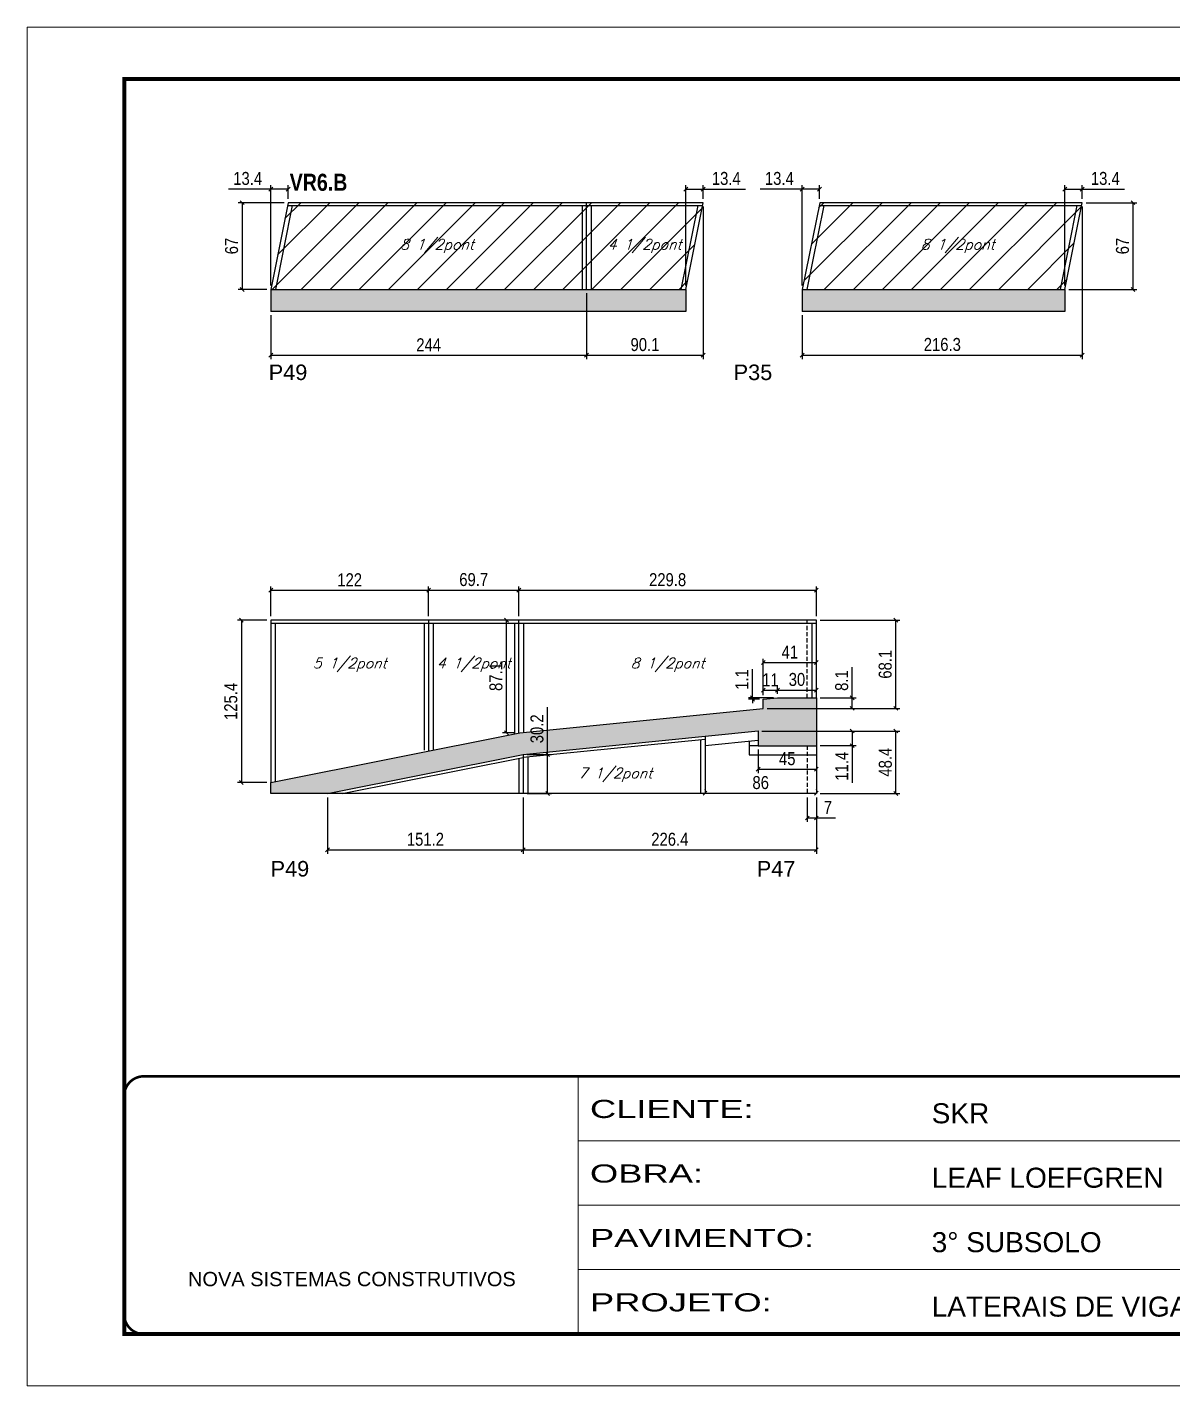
# Model space of a CAD drawing. Extents: x 3309 to 9590, y -2522 to 15424.
# Drawn here: x 3309 to 4194, y 4369 to 5419 of the extents above; entities that cross this region are included whole.
import ezdxf

# ---------------------------------------------------------------- set-up
doc = ezdxf.new("R2010")
doc.units = 0
for name, pattern in [('CONTINUO', [0]), ('DASHED', [0.75, 0.5, -0.25]), ('HIDDEN2', [4.7625, 3.175, -1.5875])]:
    doc.linetypes.add(name, pattern=pattern)
for name, color, linetype in [('5', 5, 'Continuous'), ('COTA', 241, 'Continuous'), ('NOMENCLATURA', 7, 'Continuous'), ('Painéis', 200, 'Continuous'), ('SARR_2.2x7', 40, 'Continuous'), ('SARR_3.5x7', 81, 'Continuous'), ('texto', 7, 'Continuous')]:
    doc.layers.add(name, color=color, linetype=linetype)
for name, color, linetype, lineweight in [('Folhas', 255, 'Continuous', 9), ('Hachura', 251, 'Continuous', 9), ('SARRAFO DE PRESSAO', 251, 'DASHED', 9)]:
    doc.layers.add(name, color=color, linetype=linetype, lineweight=lineweight)
doc.styles.add('ARIAL', font='arial.ttf')
doc.styles.add('COTA TECNICA', font='techl___.ttf', dxfattribs={"height": 10})
doc.styles.add('Romans', font='romans.shx')
doc.styles.get("Standard").update_dxf_attribs({"font": 'arial.ttf'})
doc.styles.add('TECNICA', font='techb___.ttf', dxfattribs={"height": 10})
doc.styles.add('Tecnologia', font='')
doc.styles.get('Tecnologia').set_extended_font_data('Forgotten Futurist')
doc.dimstyles.new('PAINEL', dxfattribs={"dimtxt": 10, "dimasz": 3, "dimexe": 3, "dimexo": 3, "dimgap": 3, "dimtad": 1, "dimdec": 1, "dimzin": 12, "dimdsep": 46, "dimtxsty": 'COTA TECNICA', "dimblk1": 'OBLIQUE', "dimblk2": 'OBLIQUE', "dimsah": 1, "dimcen": 0.9, "dimclrd": 4, "dimclre": 4, "dimclrt": 240, "dimadec": 1, "dimazin": 3, "dimtfac": 1, "dimtdec": 1, "dimtmove": 0, "dimatfit": 3, "dimfxl": 1, "dimtolj": 1, "dimtzin": 12, "dimarcsym": 0})

# ---------------------------------------------------------------- blocks, each defined once
blk = doc.blocks.new('9999999999')
at = {"color": 30, "linetype": 'CONTINUO'}
for p, q in [((98564.6, 34230.2), (98564.6, 34429.4)), ((98564.6, 34379.6), (99584, 34379.6)), ((98564.6, 34329.8), (99488, 34329.8)), ((98564.6, 34280), (99488, 34280))]:
    blk.add_line(p, q, dxfattribs=at)
at = {"color": 30, "linetype": 'CONTINUO', "const_width": 2}
blk.add_lwpolyline([(99584, 34230.2), (99584, 34414.4, 0.414214), (99569, 34429.4), (98229, 34429.4, 0.414214), (98214, 34414.4), (98214, 34245.2, 0.414214), (98229, 34230.2), (99584, 34230.2)], format="xyb", dxfattribs=at)
at = {"layer": 'Folhas'}
blk.add_lwpolyline([(98139, 34190.2), (99624, 34190.2), (99624, 35240.2), (98139, 35240.2)], close=True, dxfattribs=at)
at = {"layer": 'Folhas', "color": 30, "const_width": 3}
blk.add_lwpolyline([(98214, 34230.2), (99584, 34230.2), (99584, 35200.2), (98214, 35200.2)], close=True, dxfattribs=at)
at = {"color": 7, "linetype": 'Continuous', "ltscale": 5, "style": 'ARIAL'}
for s, height, p in [('SKR', 15.48, (98837.7, 34393.1)), ('LEAF LOEFGREN', 15.483, (98837.7, 34343.3)), ('3° SUBSOLO', 15.48, (98837.7, 34293.5)), ('NOVA SISTEMAS CONSTRUTIVOS', 11.059, (98263.2, 34267.2)), ('LATERAIS DE VIGAS', 15.483, (98837.7, 34243.7))]:
    blk.add_text(s, height=height, dxfattribs=at).set_placement(p)
at = {"layer": 'Folhas', "color": 7, "style": 'Tecnologia', "width": 1.5}
for s, p in [('CLIENTE:', (98573.7, 34397.2)), ('OBRA:', (98573.7, 34347.3)), ('PAVIMENTO:', (98573.7, 34297.5)), ('PROJETO:', (98573.7, 34247.7))]:
    blk.add_text(s, height=14, dxfattribs=at).set_placement(p)
blk = doc.blocks.new('_Oblique')
at = {"color": 0, "linetype": 'ByBlock', "lineweight": -2}
blk.add_line((-0.5, -0.5), (0.5, 0.5), dxfattribs=at)
blk = doc.blocks.new('*D1037')
at = {"layer": 'COTA', "color": 4, "lineweight": -2, "transparency": 16777216}
for p, q in [((3741.5, 5213.6), (3741.5, 5162.7)), ((3497.5, 5196.6), (3497.5, 5162.7)), ((3497.5, 5165.7), (3741.5, 5165.7))]:
    blk.add_line(p, q, dxfattribs=at)
at = {"layer": 'Defpoints', "color": 0, "transparency": 16777216}
for p in [(3741.5, 5216.6), (3497.5, 5199.6), (3741.5, 5165.7)]:
    blk.add_point(p, dxfattribs=at)
at = {"layer": 'COTA', "color": 4, "lineweight": -2, "transparency": 16777216, "xscale": 3, "yscale": 3, "zscale": 3, "rotation": 180}
blk.add_blockref('_Oblique', (3497.5, 5165.7), dxfattribs=at)
at = {"layer": 'COTA', "color": 4, "lineweight": -2, "transparency": 16777216, "xscale": 3, "yscale": 3, "zscale": 3}
blk.add_blockref('_Oblique', (3741.5, 5165.7), dxfattribs=at)
at = {"layer": 'COTA', "color": 240, "transparency": 16777216, "insert": (3619.5, 5173.8), "char_height": 10, "attachment_point": 5, "style": 'COTA TECNICA'}
blk.add_mtext('\\A1;244', dxfattribs=at)
blk = doc.blocks.new('*D1038')
at = {"layer": 'COTA', "color": 4, "lineweight": -2, "transparency": 16777216}
for p, q in [((3831.6, 5280.6), (3831.6, 5162.7)), ((3741.5, 5213.6), (3741.5, 5162.7)), ((3741.5, 5165.7), (3831.6, 5165.7))]:
    blk.add_line(p, q, dxfattribs=at)
at = {"layer": 'Defpoints', "color": 0, "transparency": 16777216}
for p in [(3831.6, 5283.6), (3741.5, 5216.6), (3831.6, 5165.7)]:
    blk.add_point(p, dxfattribs=at)
at = {"layer": 'COTA', "color": 4, "lineweight": -2, "transparency": 16777216, "xscale": 3, "yscale": 3, "zscale": 3, "rotation": 180}
blk.add_blockref('_Oblique', (3741.5, 5165.7), dxfattribs=at)
at = {"layer": 'COTA', "color": 4, "lineweight": -2, "transparency": 16777216, "xscale": 3, "yscale": 3, "zscale": 3}
blk.add_blockref('_Oblique', (3831.6, 5165.7), dxfattribs=at)
at = {"layer": 'COTA', "color": 240, "transparency": 16777216, "insert": (3786.6, 5173.9), "char_height": 10, "attachment_point": 5, "style": 'COTA TECNICA'}
blk.add_mtext('\\A1;90.1', dxfattribs=at)
blk = doc.blocks.new('*D1039')
at = {"layer": 'COTA', "color": 4, "lineweight": -2, "transparency": 16777216}
for p, q in [((3497.5, 5294.1), (3464.9, 5294.1)), ((3497.5, 5219.6), (3497.5, 5297.1)), ((3510.9, 5294.1), (3497.5, 5294.1)), ((3510.9, 5286.6), (3510.9, 5297.1))]:
    blk.add_line(p, q, dxfattribs=at)
at = {"layer": 'Defpoints', "color": 0, "transparency": 16777216}
for p in [(3497.5, 5294.1), (3510.9, 5283.6), (3497.5, 5216.6)]:
    blk.add_point(p, dxfattribs=at)
at = {"layer": 'COTA', "color": 4, "lineweight": -2, "transparency": 16777216, "xscale": 3, "yscale": 3, "zscale": 3, "rotation": 180}
blk.add_blockref('_Oblique', (3497.5, 5294.1), dxfattribs=at)
at = {"layer": 'COTA', "color": 4, "lineweight": -2, "transparency": 16777216, "xscale": 3, "yscale": 3, "zscale": 3}
blk.add_blockref('_Oblique', (3510.9, 5294.1), dxfattribs=at)
at = {"layer": 'COTA', "color": 240, "transparency": 16777216, "insert": (3479.7, 5302.3), "char_height": 10, "attachment_point": 5, "style": 'COTA TECNICA'}
blk.add_mtext('\\A1;13.4', dxfattribs=at)
blk = doc.blocks.new('*D1040')
at = {"layer": 'COTA', "color": 4, "lineweight": -2, "transparency": 16777216}
for p, q in [((3818.2, 5219.6), (3818.2, 5297.1)), ((3818.2, 5294.1), (3831.6, 5294.1)), ((3831.6, 5286.6), (3831.6, 5297.1)), ((3831.6, 5294.1), (3864.2, 5294.1))]:
    blk.add_line(p, q, dxfattribs=at)
at = {"layer": 'Defpoints', "color": 0, "transparency": 16777216}
for p in [(3831.6, 5294.1), (3831.6, 5283.6), (3818.2, 5216.6)]:
    blk.add_point(p, dxfattribs=at)
at = {"layer": 'COTA', "color": 4, "lineweight": -2, "transparency": 16777216, "xscale": 3, "yscale": 3, "zscale": 3, "rotation": 180}
blk.add_blockref('_Oblique', (3818.2, 5294.1), dxfattribs=at)
at = {"layer": 'COTA', "color": 4, "lineweight": -2, "transparency": 16777216, "xscale": 3, "yscale": 3, "zscale": 3}
blk.add_blockref('_Oblique', (3831.6, 5294.1), dxfattribs=at)
at = {"layer": 'COTA', "color": 240, "transparency": 16777216, "insert": (3849.4, 5302.3), "char_height": 10, "attachment_point": 5, "style": 'COTA TECNICA'}
blk.add_mtext('\\A1;13.4', dxfattribs=at)
blk = doc.blocks.new('*D1041')
at = {"layer": 'COTA', "color": 4, "lineweight": -2, "transparency": 16777216}
for p, q in [((4124.4, 5280.6), (4124.4, 5162.7)), ((3908.1, 5196.6), (3908.1, 5162.7)), ((3908.1, 5165.7), (4124.4, 5165.7))]:
    blk.add_line(p, q, dxfattribs=at)
at = {"layer": 'Defpoints', "color": 0, "transparency": 16777216}
for p in [(4124.4, 5283.6), (3908.1, 5199.6), (4124.4, 5165.7)]:
    blk.add_point(p, dxfattribs=at)
at = {"layer": 'COTA', "color": 4, "lineweight": -2, "transparency": 16777216, "xscale": 3, "yscale": 3, "zscale": 3, "rotation": 180}
blk.add_blockref('_Oblique', (3908.1, 5165.7), dxfattribs=at)
at = {"layer": 'COTA', "color": 4, "lineweight": -2, "transparency": 16777216, "xscale": 3, "yscale": 3, "zscale": 3}
blk.add_blockref('_Oblique', (4124.4, 5165.7), dxfattribs=at)
at = {"layer": 'COTA', "color": 240, "transparency": 16777216, "insert": (4016.3, 5174), "char_height": 10, "attachment_point": 5, "style": 'COTA TECNICA'}
blk.add_mtext('\\A1;216.3', dxfattribs=at)
blk = doc.blocks.new('*D1042')
at = {"layer": 'COTA', "color": 4, "lineweight": -2, "transparency": 16777216}
for p, q in [((3908.1, 5294.1), (3875.6, 5294.1)), ((3908.1, 5219.6), (3908.1, 5297.1)), ((3921.5, 5294.1), (3908.1, 5294.1)), ((3921.5, 5286.6), (3921.5, 5297.1))]:
    blk.add_line(p, q, dxfattribs=at)
at = {"layer": 'Defpoints', "color": 0, "transparency": 16777216}
for p in [(3908.1, 5294.1), (3921.5, 5283.6), (3908.1, 5216.6)]:
    blk.add_point(p, dxfattribs=at)
at = {"layer": 'COTA', "color": 4, "lineweight": -2, "transparency": 16777216, "xscale": 3, "yscale": 3, "zscale": 3, "rotation": 180}
blk.add_blockref('_Oblique', (3908.1, 5294.1), dxfattribs=at)
at = {"layer": 'COTA', "color": 4, "lineweight": -2, "transparency": 16777216, "xscale": 3, "yscale": 3, "zscale": 3}
blk.add_blockref('_Oblique', (3921.5, 5294.1), dxfattribs=at)
at = {"layer": 'COTA', "color": 240, "transparency": 16777216, "insert": (3890.4, 5302.3), "char_height": 10, "attachment_point": 5, "style": 'COTA TECNICA'}
blk.add_mtext('\\A1;13.4', dxfattribs=at)
blk = doc.blocks.new('*D1043')
at = {"layer": 'COTA', "color": 4, "lineweight": -2, "transparency": 16777216}
for p, q in [((4111, 5219.6), (4111, 5297.1)), ((4111, 5294.1), (4124.4, 5294.1)), ((4124.4, 5286.6), (4124.4, 5297.1)), ((4124.4, 5294.1), (4157, 5294.1))]:
    blk.add_line(p, q, dxfattribs=at)
at = {"layer": 'Defpoints', "color": 0, "transparency": 16777216}
for p in [(4124.4, 5294.1), (4124.4, 5283.6), (4111, 5216.6)]:
    blk.add_point(p, dxfattribs=at)
at = {"layer": 'COTA', "color": 4, "lineweight": -2, "transparency": 16777216, "xscale": 3, "yscale": 3, "zscale": 3, "rotation": 180}
blk.add_blockref('_Oblique', (4111, 5294.1), dxfattribs=at)
at = {"layer": 'COTA', "color": 4, "lineweight": -2, "transparency": 16777216, "xscale": 3, "yscale": 3, "zscale": 3}
blk.add_blockref('_Oblique', (4124.4, 5294.1), dxfattribs=at)
at = {"layer": 'COTA', "color": 240, "transparency": 16777216, "insert": (4142.2, 5302.3), "char_height": 10, "attachment_point": 5, "style": 'COTA TECNICA'}
blk.add_mtext('\\A1;13.4', dxfattribs=at)
blk = doc.blocks.new('*D1051')
at = {"layer": 'COTA', "color": 4, "lineweight": -2, "transparency": 16777216}
for p, q in [((4127.4, 5283.6), (4166.6, 5283.6)), ((4163.6, 5216.6), (4163.6, 5283.6)), ((4114, 5216.6), (4166.6, 5216.6))]:
    blk.add_line(p, q, dxfattribs=at)
at = {"layer": 'Defpoints', "color": 0, "transparency": 16777216}
for p in [(4124.4, 5283.6), (4163.6, 5283.6), (4111, 5216.6)]:
    blk.add_point(p, dxfattribs=at)
at = {"layer": 'COTA', "color": 4, "lineweight": -2, "transparency": 16777216, "xscale": 3, "yscale": 3, "zscale": 3}
for p, rotation in [((4163.6, 5283.6), 90), ((4163.6, 5216.6), 270)]:
    blk.add_blockref('_Oblique', p, dxfattribs=dict(at, rotation=rotation))
at = {"layer": 'COTA', "color": 240, "transparency": 16777216, "insert": (4155.5, 5250.1), "char_height": 10, "attachment_point": 5, "rotation": 90, "style": 'COTA TECNICA'}
blk.add_mtext('\\A1;67', dxfattribs=at)
blk = doc.blocks.new('*D1052')
at = {"layer": 'COTA', "color": 4, "lineweight": -2, "transparency": 16777216}
for p, q in [((3507.9, 5283.6), (3472.4, 5283.6)), ((3475.4, 5283.6), (3475.4, 5216.6)), ((3494.5, 5216.6), (3472.4, 5216.6))]:
    blk.add_line(p, q, dxfattribs=at)
at = {"layer": 'Defpoints', "color": 0, "transparency": 16777216}
for p in [(3510.9, 5283.6), (3475.4, 5216.6), (3497.5, 5216.6)]:
    blk.add_point(p, dxfattribs=at)
at = {"layer": 'COTA', "color": 4, "lineweight": -2, "transparency": 16777216, "xscale": 3, "yscale": 3, "zscale": 3}
for p, rotation in [((3475.4, 5283.6), 90), ((3475.4, 5216.6), 270)]:
    blk.add_blockref('_Oblique', p, dxfattribs=dict(at, rotation=rotation))
at = {"layer": 'COTA', "color": 240, "transparency": 16777216, "insert": (3467.3, 5250.1), "char_height": 10, "attachment_point": 5, "rotation": 90, "style": 'COTA TECNICA'}
blk.add_mtext('\\A1;67', dxfattribs=at)
blk = doc.blocks.new('*D1053')
at = {"layer": 'COTA', "color": 4, "lineweight": -2, "transparency": 16777216}
for p, q in [((3497.5, 4964), (3497.5, 4987.1)), ((3497.5, 4984.1), (3619.5, 4984.1)), ((3619.5, 4964), (3619.5, 4987.1))]:
    blk.add_line(p, q, dxfattribs=at)
at = {"layer": 'Defpoints', "color": 0, "transparency": 16777216}
for p in [(3619.5, 4984.1), (3497.5, 4961), (3619.5, 4961)]:
    blk.add_point(p, dxfattribs=at)
at = {"layer": 'COTA', "color": 4, "lineweight": -2, "transparency": 16777216, "xscale": 3, "yscale": 3, "zscale": 3, "rotation": 180}
blk.add_blockref('_Oblique', (3497.5, 4984.1), dxfattribs=at)
at = {"layer": 'COTA', "color": 4, "lineweight": -2, "transparency": 16777216, "xscale": 3, "yscale": 3, "zscale": 3}
blk.add_blockref('_Oblique', (3619.5, 4984.1), dxfattribs=at)
at = {"layer": 'COTA', "color": 240, "transparency": 16777216, "insert": (3558.5, 4992.2), "char_height": 10, "attachment_point": 5, "style": 'COTA TECNICA'}
blk.add_mtext('\\A1;122', dxfattribs=at)
blk = doc.blocks.new('*D1054')
at = {"layer": 'COTA', "color": 4, "lineweight": -2, "transparency": 16777216}
for p, q in [((3689.2, 4964), (3689.2, 4987.1)), ((3689.2, 4984.1), (3919, 4984.1)), ((3919, 4964), (3919, 4987.1))]:
    blk.add_line(p, q, dxfattribs=at)
at = {"layer": 'Defpoints', "color": 0, "transparency": 16777216}
for p in [(3919, 4984.1), (3689.2, 4961), (3919, 4961)]:
    blk.add_point(p, dxfattribs=at)
at = {"layer": 'COTA', "color": 4, "lineweight": -2, "transparency": 16777216, "xscale": 3, "yscale": 3, "zscale": 3, "rotation": 180}
blk.add_blockref('_Oblique', (3689.2, 4984.1), dxfattribs=at)
at = {"layer": 'COTA', "color": 4, "lineweight": -2, "transparency": 16777216, "xscale": 3, "yscale": 3, "zscale": 3}
blk.add_blockref('_Oblique', (3919, 4984.1), dxfattribs=at)
at = {"layer": 'COTA', "color": 240, "transparency": 16777216, "insert": (3804.1, 4992.2), "char_height": 10, "attachment_point": 5, "style": 'COTA TECNICA'}
blk.add_mtext('\\A1;229.8', dxfattribs=at)
blk = doc.blocks.new('*D1055')
at = {"layer": 'COTA', "color": 4, "lineweight": -2, "transparency": 16777216}
for p, q in [((3541.4, 4824), (3541.4, 4780.5)), ((3692.5, 4824), (3692.5, 4780.5)), ((3541.4, 4783.5), (3692.5, 4783.5))]:
    blk.add_line(p, q, dxfattribs=at)
at = {"layer": 'Defpoints', "color": 0, "transparency": 16777216}
for p in [(3541.4, 4827), (3692.5, 4827), (3692.5, 4783.5)]:
    blk.add_point(p, dxfattribs=at)
at = {"layer": 'COTA', "color": 4, "lineweight": -2, "transparency": 16777216, "xscale": 3, "yscale": 3, "zscale": 3, "rotation": 180}
blk.add_blockref('_Oblique', (3541.4, 4783.5), dxfattribs=at)
at = {"layer": 'COTA', "color": 4, "lineweight": -2, "transparency": 16777216, "xscale": 3, "yscale": 3, "zscale": 3}
blk.add_blockref('_Oblique', (3692.5, 4783.5), dxfattribs=at)
at = {"layer": 'COTA', "color": 240, "transparency": 16777216, "insert": (3617, 4791.6), "char_height": 10, "attachment_point": 5, "style": 'COTA TECNICA'}
blk.add_mtext('\\A1;151.2', dxfattribs=at)
blk = doc.blocks.new('*D1056')
at = {"layer": 'COTA', "color": 4, "lineweight": -2, "transparency": 16777216}
for p, q in [((3692.5, 4824), (3692.5, 4780.5)), ((3919, 4824), (3919, 4780.5)), ((3692.5, 4783.5), (3919, 4783.5))]:
    blk.add_line(p, q, dxfattribs=at)
at = {"layer": 'Defpoints', "color": 0, "transparency": 16777216}
for p in [(3692.5, 4827), (3919, 4827), (3919, 4783.5)]:
    blk.add_point(p, dxfattribs=at)
at = {"layer": 'COTA', "color": 4, "lineweight": -2, "transparency": 16777216, "xscale": 3, "yscale": 3, "zscale": 3, "rotation": 180}
blk.add_blockref('_Oblique', (3692.5, 4783.5), dxfattribs=at)
at = {"layer": 'COTA', "color": 4, "lineweight": -2, "transparency": 16777216, "xscale": 3, "yscale": 3, "zscale": 3}
blk.add_blockref('_Oblique', (3919, 4783.5), dxfattribs=at)
at = {"layer": 'COTA', "color": 240, "transparency": 16777216, "insert": (3805.8, 4791.6), "char_height": 10, "attachment_point": 5, "style": 'COTA TECNICA'}
blk.add_mtext('\\A1;226.4', dxfattribs=at)
blk = doc.blocks.new('*D1057')
at = {"layer": 'COTA', "color": 4, "lineweight": -2, "transparency": 16777216}
for p, q in [((3711.4, 4857.2), (3711.4, 4893.7)), ((3695.5, 4857.2), (3714.4, 4857.2)), ((3711.4, 4827), (3711.4, 4857.2)), ((3695.5, 4827), (3714.4, 4827))]:
    blk.add_line(p, q, dxfattribs=at)
at = {"layer": 'Defpoints', "color": 0, "transparency": 16777216}
for p in [(3692.5, 4857.2), (3711.4, 4857.2), (3692.5, 4827)]:
    blk.add_point(p, dxfattribs=at)
at = {"layer": 'COTA', "color": 4, "lineweight": -2, "transparency": 16777216, "xscale": 3, "yscale": 3, "zscale": 3}
for p, rotation in [((3711.4, 4857.2), 90), ((3711.4, 4827), 270)]:
    blk.add_blockref('_Oblique', p, dxfattribs=dict(at, rotation=rotation))
at = {"layer": 'COTA', "color": 240, "transparency": 16777216, "insert": (3703.2, 4877), "char_height": 10, "attachment_point": 5, "rotation": 90, "style": 'COTA TECNICA'}
blk.add_mtext('\\A1;30.2', dxfattribs=at)
blk = doc.blocks.new('*D1058')
at = {"layer": 'COTA', "color": 4, "lineweight": -2, "transparency": 16777216}
for p, q in [((3877, 4875.3), (3983.4, 4875.3)), ((3980.4, 4827), (3980.4, 4875.3)), ((3922, 4827), (3983.4, 4827))]:
    blk.add_line(p, q, dxfattribs=at)
at = {"layer": 'Defpoints', "color": 0, "transparency": 16777216}
for p in [(3874, 4875.3), (3980.4, 4875.3), (3919, 4827)]:
    blk.add_point(p, dxfattribs=at)
at = {"layer": 'COTA', "color": 4, "lineweight": -2, "transparency": 16777216, "xscale": 3, "yscale": 3, "zscale": 3}
for p, rotation in [((3980.4, 4875.3), 90), ((3980.4, 4827), 270)]:
    blk.add_blockref('_Oblique', p, dxfattribs=dict(at, rotation=rotation))
at = {"layer": 'COTA', "color": 240, "transparency": 16777216, "insert": (3972.3, 4851.2), "char_height": 10, "attachment_point": 5, "rotation": 90, "style": 'COTA TECNICA'}
blk.add_mtext('\\A1;48.4', dxfattribs=at)
blk = doc.blocks.new('*D1059')
at = {"layer": 'COTA', "color": 4, "lineweight": -2, "transparency": 16777216}
for p, q in [((3922, 4961), (3983.4, 4961)), ((3980.4, 4892.8), (3980.4, 4961)), ((3881, 4892.8), (3983.4, 4892.8))]:
    blk.add_line(p, q, dxfattribs=at)
at = {"layer": 'Defpoints', "color": 0, "transparency": 16777216}
for p in [(3919, 4961), (3980.4, 4961), (3878, 4892.8)]:
    blk.add_point(p, dxfattribs=at)
at = {"layer": 'COTA', "color": 4, "lineweight": -2, "transparency": 16777216, "xscale": 3, "yscale": 3, "zscale": 3}
for p, rotation in [((3980.4, 4961), 90), ((3980.4, 4892.8), 270)]:
    blk.add_blockref('_Oblique', p, dxfattribs=dict(at, rotation=rotation))
at = {"layer": 'COTA', "color": 240, "transparency": 16777216, "insert": (3972.2, 4926.9), "char_height": 10, "attachment_point": 5, "rotation": 90, "style": 'COTA TECNICA'}
blk.add_mtext('\\A1;68.1', dxfattribs=at)
blk = doc.blocks.new('*D1060')
at = {"layer": 'COTA', "color": 4, "lineweight": -2, "transparency": 16777216}
for p, q in [((3494.5, 4961), (3471.8, 4961)), ((3474.8, 4961), (3474.8, 4835.5)), ((3494.5, 4835.5), (3471.8, 4835.5))]:
    blk.add_line(p, q, dxfattribs=at)
at = {"layer": 'Defpoints', "color": 0, "transparency": 16777216}
for p in [(3497.5, 4961), (3474.8, 4835.5), (3497.5, 4835.5)]:
    blk.add_point(p, dxfattribs=at)
at = {"layer": 'COTA', "color": 4, "lineweight": -2, "transparency": 16777216, "xscale": 3, "yscale": 3, "zscale": 3}
for p, rotation in [((3474.8, 4961), 90), ((3474.8, 4835.5), 270)]:
    blk.add_blockref('_Oblique', p, dxfattribs=dict(at, rotation=rotation))
at = {"layer": 'COTA', "color": 240, "transparency": 16777216, "insert": (3466.7, 4898.2), "char_height": 10, "attachment_point": 5, "rotation": 90, "style": 'COTA TECNICA'}
blk.add_mtext('\\A1;125.4', dxfattribs=at)
blk = doc.blocks.new('*D1061')
at = {"layer": 'COTA', "color": 4, "lineweight": -2, "transparency": 16777216}
for p, q in [((3874, 4861), (3874, 4842.8)), ((3919, 4861), (3919, 4842.8)), ((3874, 4845.8), (3919, 4845.8))]:
    blk.add_line(p, q, dxfattribs=at)
at = {"layer": 'Defpoints', "color": 0, "transparency": 16777216}
for p in [(3874, 4864), (3919, 4864), (3919, 4845.8)]:
    blk.add_point(p, dxfattribs=at)
at = {"layer": 'COTA', "color": 4, "lineweight": -2, "transparency": 16777216, "xscale": 3, "yscale": 3, "zscale": 3, "rotation": 180}
blk.add_blockref('_Oblique', (3874, 4845.8), dxfattribs=at)
at = {"layer": 'COTA', "color": 4, "lineweight": -2, "transparency": 16777216, "xscale": 3, "yscale": 3, "zscale": 3}
blk.add_blockref('_Oblique', (3919, 4845.8), dxfattribs=at)
at = {"layer": 'COTA', "color": 240, "transparency": 16777216, "insert": (3896.5, 4853.9), "char_height": 10, "attachment_point": 5, "style": 'COTA TECNICA'}
blk.add_mtext('\\A1;45', dxfattribs=at)
blk = doc.blocks.new('*D1062')
at = {"layer": 'COTA', "color": 4, "lineweight": -2, "transparency": 16777216}
for p, q in [((3878, 4902.9), (3878, 4931.2)), ((3878, 4928.2), (3919, 4928.2)), ((3919, 4904), (3919, 4931.2))]:
    blk.add_line(p, q, dxfattribs=at)
at = {"layer": 'Defpoints', "color": 0, "transparency": 16777216}
for p in [(3919, 4928.2), (3878, 4899.9), (3919, 4901)]:
    blk.add_point(p, dxfattribs=at)
at = {"layer": 'COTA', "color": 4, "lineweight": -2, "transparency": 16777216, "xscale": 3, "yscale": 3, "zscale": 3, "rotation": 180}
blk.add_blockref('_Oblique', (3878, 4928.2), dxfattribs=at)
at = {"layer": 'COTA', "color": 4, "lineweight": -2, "transparency": 16777216, "xscale": 3, "yscale": 3, "zscale": 3}
blk.add_blockref('_Oblique', (3919, 4928.2), dxfattribs=at)
at = {"layer": 'COTA', "color": 240, "transparency": 16777216, "insert": (3898.5, 4936.3), "char_height": 10, "attachment_point": 5, "style": 'COTA TECNICA'}
blk.add_mtext('\\A1;41', dxfattribs=at)
blk = doc.blocks.new('*D1063')
at = {"layer": 'COTA', "color": 4, "lineweight": -2, "transparency": 16777216}
for p, q in [((3912, 4824), (3912, 4805.1)), ((3919, 4824), (3919, 4805.1)), ((3912, 4808.1), (3919, 4808.1)), ((3919, 4808.1), (3933.7, 4808.1))]:
    blk.add_line(p, q, dxfattribs=at)
at = {"layer": 'Defpoints', "color": 0, "transparency": 16777216}
for p in [(3912, 4827), (3919, 4827), (3919, 4808.1)]:
    blk.add_point(p, dxfattribs=at)
at = {"layer": 'COTA', "color": 4, "lineweight": -2, "transparency": 16777216, "xscale": 3, "yscale": 3, "zscale": 3, "rotation": 180}
blk.add_blockref('_Oblique', (3912, 4808.1), dxfattribs=at)
at = {"layer": 'COTA', "color": 4, "lineweight": -2, "transparency": 16777216, "xscale": 3, "yscale": 3, "zscale": 3}
blk.add_blockref('_Oblique', (3919, 4808.1), dxfattribs=at)
at = {"layer": 'COTA', "color": 240, "transparency": 16777216, "insert": (3927.9, 4816.2), "char_height": 10, "attachment_point": 5, "style": 'COTA TECNICA'}
blk.add_mtext('\\A1;7', dxfattribs=at)
blk = doc.blocks.new('*D1064')
at = {"layer": 'COTA', "color": 4, "lineweight": -2, "transparency": 16777216}
for p, q in [((3833, 4830), (3833, 4830.3)), ((3919, 4830), (3919, 4830.3)), ((3833, 4827.3), (3919, 4827.3))]:
    blk.add_line(p, q, dxfattribs=at)
at = {"layer": 'Defpoints', "color": 0, "transparency": 16777216}
for p in [(3833, 4827), (3919, 4827.3), (3919, 4827)]:
    blk.add_point(p, dxfattribs=at)
at = {"layer": 'COTA', "color": 4, "lineweight": -2, "transparency": 16777216, "xscale": 3, "yscale": 3, "zscale": 3, "rotation": 180}
blk.add_blockref('_Oblique', (3833, 4827.3), dxfattribs=at)
at = {"layer": 'COTA', "color": 4, "lineweight": -2, "transparency": 16777216, "xscale": 3, "yscale": 3, "zscale": 3}
blk.add_blockref('_Oblique', (3919, 4827.3), dxfattribs=at)
at = {"layer": 'COTA', "color": 240, "transparency": 16777216, "insert": (3876, 4835.4), "char_height": 10, "attachment_point": 5, "style": 'COTA TECNICA'}
blk.add_mtext('\\A1;86', dxfattribs=at)
blk = doc.blocks.new('*D1065')
at = {"layer": 'COTA', "color": 4, "lineweight": -2, "transparency": 16777216}
for p, q in [((3877, 4875.3), (3949.7, 4875.3)), ((3946.7, 4875.3), (3946.7, 4864)), ((3922, 4864), (3949.7, 4864)), ((3946.7, 4864), (3946.7, 4835.2))]:
    blk.add_line(p, q, dxfattribs=at)
at = {"layer": 'Defpoints', "color": 0, "transparency": 16777216}
for p in [(3874, 4875.3), (3919, 4864), (3946.7, 4864)]:
    blk.add_point(p, dxfattribs=at)
at = {"layer": 'COTA', "color": 4, "lineweight": -2, "transparency": 16777216, "xscale": 3, "yscale": 3, "zscale": 3}
for p, rotation in [((3946.7, 4875.3), 90), ((3946.7, 4864), 270)]:
    blk.add_blockref('_Oblique', p, dxfattribs=dict(at, rotation=rotation))
at = {"layer": 'COTA', "color": 240, "transparency": 16777216, "insert": (3938.6, 4848.1), "char_height": 10, "attachment_point": 5, "rotation": 90, "style": 'COTA TECNICA'}
blk.add_mtext('\\A1;11.4', dxfattribs=at)
blk = doc.blocks.new('*D1066')
at = {"layer": 'COTA', "color": 4, "lineweight": -2, "transparency": 16777216}
for p, q in [((3869.6, 4901), (3869.6, 4923.2)), ((3886, 4901), (3866.6, 4901)), ((3875, 4899.9), (3866.6, 4899.9)), ((3869.6, 4899.9), (3869.6, 4901)), ((3869.6, 4899.9), (3869.6, 4896.9))]:
    blk.add_line(p, q, dxfattribs=at)
at = {"layer": 'Defpoints', "color": 0, "transparency": 16777216}
for p in [(3869.6, 4901), (3878, 4899.9), (3889, 4901)]:
    blk.add_point(p, dxfattribs=at)
at = {"layer": 'COTA', "color": 4, "lineweight": -2, "transparency": 16777216, "xscale": 3, "yscale": 3, "zscale": 3}
for p, rotation in [((3869.6, 4901), 270), ((3869.6, 4899.9), 90)]:
    blk.add_blockref('_Oblique', p, dxfattribs=dict(at, rotation=rotation))
at = {"layer": 'COTA', "color": 240, "transparency": 16777216, "insert": (3861.5, 4915.1), "char_height": 10, "attachment_point": 5, "rotation": 90, "style": 'COTA TECNICA'}
blk.add_mtext('\\A1;1.1', dxfattribs=at)
blk = doc.blocks.new('*D1067')
at = {"layer": 'COTA', "color": 4, "lineweight": -2, "transparency": 16777216}
for p, q in [((3878, 4902.9), (3878, 4909.9)), ((3878, 4906.9), (3889, 4906.9)), ((3889, 4904), (3889, 4909.9))]:
    blk.add_line(p, q, dxfattribs=at)
at = {"layer": 'Defpoints', "color": 0, "transparency": 16777216}
for p in [(3889, 4906.9), (3878, 4899.9), (3889, 4901)]:
    blk.add_point(p, dxfattribs=at)
at = {"layer": 'COTA', "color": 4, "lineweight": -2, "transparency": 16777216, "xscale": 3, "yscale": 3, "zscale": 3, "rotation": 180}
blk.add_blockref('_Oblique', (3878, 4906.9), dxfattribs=at)
at = {"layer": 'COTA', "color": 4, "lineweight": -2, "transparency": 16777216, "xscale": 3, "yscale": 3, "zscale": 3}
blk.add_blockref('_Oblique', (3889, 4906.9), dxfattribs=at)
at = {"layer": 'COTA', "color": 240, "transparency": 16777216, "insert": (3883.5, 4914.9), "char_height": 10, "attachment_point": 5, "style": 'COTA TECNICA'}
blk.add_mtext('\\A1;11', dxfattribs=at)
blk = doc.blocks.new('*D1068')
at = {"layer": 'COTA', "color": 4, "lineweight": -2, "transparency": 16777216}
for p, q in [((3889, 4904), (3889, 4909.9)), ((3889, 4906.9), (3919, 4906.9)), ((3919, 4904), (3919, 4909.9))]:
    blk.add_line(p, q, dxfattribs=at)
at = {"layer": 'Defpoints', "color": 0, "transparency": 16777216}
for p in [(3919, 4906.9), (3889, 4901), (3919, 4901)]:
    blk.add_point(p, dxfattribs=at)
at = {"layer": 'COTA', "color": 4, "lineweight": -2, "transparency": 16777216, "xscale": 3, "yscale": 3, "zscale": 3, "rotation": 180}
blk.add_blockref('_Oblique', (3889, 4906.9), dxfattribs=at)
at = {"layer": 'COTA', "color": 4, "lineweight": -2, "transparency": 16777216, "xscale": 3, "yscale": 3, "zscale": 3}
blk.add_blockref('_Oblique', (3919, 4906.9), dxfattribs=at)
at = {"layer": 'COTA', "color": 240, "transparency": 16777216, "insert": (3904, 4915.1), "char_height": 10, "attachment_point": 5, "style": 'COTA TECNICA'}
blk.add_mtext('\\A1;30', dxfattribs=at)
blk = doc.blocks.new('*D1069')
at = {"layer": 'COTA', "color": 4, "lineweight": -2, "transparency": 16777216}
for p, q in [((3946.7, 4901), (3946.7, 4924.7)), ((3922, 4901), (3949.7, 4901)), ((3946.7, 4892.8), (3946.7, 4901)), ((3881, 4892.8), (3949.7, 4892.8))]:
    blk.add_line(p, q, dxfattribs=at)
at = {"layer": 'Defpoints', "color": 0, "transparency": 16777216}
for p in [(3919, 4901), (3946.7, 4901), (3878, 4892.8)]:
    blk.add_point(p, dxfattribs=at)
at = {"layer": 'COTA', "color": 4, "lineweight": -2, "transparency": 16777216, "xscale": 3, "yscale": 3, "zscale": 3}
for p, rotation in [((3946.7, 4901), 90), ((3946.7, 4892.8), 270)]:
    blk.add_blockref('_Oblique', p, dxfattribs=dict(at, rotation=rotation))
at = {"layer": 'COTA', "color": 240, "transparency": 16777216, "insert": (3938.6, 4914.3), "char_height": 10, "attachment_point": 5, "rotation": 90, "style": 'COTA TECNICA'}
blk.add_mtext('\\A1;8.1', dxfattribs=at)
blk = doc.blocks.new('*D1070')
at = {"layer": 'COTA', "color": 4, "lineweight": -2, "transparency": 16777216}
for p, q in [((3619.5, 4964), (3619.5, 4987.1)), ((3619.5, 4984.1), (3689.2, 4984.1)), ((3689.2, 4964), (3689.2, 4987.1))]:
    blk.add_line(p, q, dxfattribs=at)
at = {"layer": 'Defpoints', "color": 0, "transparency": 16777216}
for p in [(3689.2, 4984.1), (3619.5, 4961), (3689.2, 4961)]:
    blk.add_point(p, dxfattribs=at)
at = {"layer": 'COTA', "color": 4, "lineweight": -2, "transparency": 16777216, "xscale": 3, "yscale": 3, "zscale": 3, "rotation": 180}
blk.add_blockref('_Oblique', (3619.5, 4984.1), dxfattribs=at)
at = {"layer": 'COTA', "color": 4, "lineweight": -2, "transparency": 16777216, "xscale": 3, "yscale": 3, "zscale": 3}
blk.add_blockref('_Oblique', (3689.2, 4984.1), dxfattribs=at)
at = {"layer": 'COTA', "color": 240, "transparency": 16777216, "insert": (3654.3, 4992.3), "char_height": 10, "attachment_point": 5, "style": 'COTA TECNICA'}
blk.add_mtext('\\A1;69.7', dxfattribs=at)
blk = doc.blocks.new('*D1071')
at = {"layer": 'COTA', "color": 4, "lineweight": -2, "transparency": 16777216}
for p, q in [((3686.2, 4961), (3676.6, 4961)), ((3679.6, 4873.9), (3679.6, 4961)), ((3686.2, 4873.9), (3676.6, 4873.9))]:
    blk.add_line(p, q, dxfattribs=at)
at = {"layer": 'Defpoints', "color": 0, "transparency": 16777216}
for p in [(3679.6, 4961), (3689.2, 4961), (3689.2, 4873.9)]:
    blk.add_point(p, dxfattribs=at)
at = {"layer": 'COTA', "color": 4, "lineweight": -2, "transparency": 16777216, "xscale": 3, "yscale": 3, "zscale": 3}
for p, rotation in [((3679.6, 4961), 90), ((3679.6, 4873.9), 270)]:
    blk.add_blockref('_Oblique', p, dxfattribs=dict(at, rotation=rotation))
at = {"layer": 'COTA', "color": 240, "transparency": 16777216, "insert": (3671.5, 4917.4), "char_height": 10, "attachment_point": 5, "rotation": 90, "style": 'COTA TECNICA'}
blk.add_mtext('\\A1;87.1', dxfattribs=at)

msp = doc.modelspace()

# ---------------------------------------------------------------- hatches: boundary and pattern name
at = {"layer": 'COTA'}
h = msp.add_hatch(dxfattribs=at)
h.set_pattern_fill('AR-CONC', color=256, scale=0.03)
h.set_pattern_definition([(50, (8.0317, -3445.7253), (5.46554, -0.4781726), [0.5715, -6.2865]), (355, (8.0317, -3445.7253), (-1.0573026, 5.7317054), [0.4572, -5.0292175]), (100.451445, (8.487, -3445.765), (4.4082374, 5.2535326), [0.4857003, -5.3427073]), (46.1842, (8.032, -3444.201), (8.132371, -1.26127), [0.85725, -9.42975]), (96.63556, (8.7094, -3444.3064), (7.122124, 7.422784), [0.728551, -8.014068]), (351.18415, (8.032, -3444.201), (7.122124, 7.422784), [0.685799, -7.543792]), (21, (8.7937, -3444.5823), (4.5484317, -3.067956), [0.5715, -6.2865]), (326, (8.7937, -3444.5823), (1.854061, 5.525639), [0.4572, -5.0292]), (71.451445, (9.173, -3444.838), (6.4024926, 2.457683), [0.4857003, -5.342698]), (37.5, (8.0317, -3445.7253), (0.0926581, 2.53665117), [0, -4.96824, 0, -5.1054, 0, -5.04825]), (7.5, (8.0317, -3445.7253), (2.0045899, 3.00541724), [0, -2.91084, 0, -4.85394, 0, -1.92405]), (327.5, (6.3324, -3445.7253), (4.06771786, -0.1718623), [0, -1.905, 0, -5.9436, 0, -7.8867]), (317.5, (5.5704, -3445.7253), (4.4438754, 0.7627947), [0, -2.4765, 0, -3.94716, 0, -5.6007])])
h.paths.add_polyline_path([(3497.49, 5216.6), (3497.49, 5199.6), (3818.21, 5199.6), (3818.21, 5216.6)])
h = msp.add_hatch(dxfattribs=at)
h.set_pattern_fill('AR-CONC', color=256, scale=0.03)
h.set_pattern_definition([(50, (-15.807, -3445.7253), (5.46554, -0.4781726), [0.5715, -6.2865]), (355, (-15.807, -3445.7253), (-1.0573026, 5.7317054), [0.4572, -5.0292175]), (100.451445, (-15.3514, -3445.765), (4.4082374, 5.2535326), [0.4857003, -5.3427073]), (46.1842, (-15.807, -3444.201), (8.132371, -1.26127), [0.85725, -9.42975]), (96.63556, (-15.129, -3444.3064), (7.122124, 7.422784), [0.728551, -8.014068]), (351.18415, (-15.807, -3444.201), (7.122124, 7.422784), [0.685799, -7.543792]), (21, (-15.045, -3444.5823), (4.5484317, -3.067956), [0.5715, -6.2865]), (326, (-15.045, -3444.5823), (1.854061, 5.525639), [0.4572, -5.0292]), (71.451445, (-14.666, -3444.838), (6.4024926, 2.457683), [0.4857003, -5.342698]), (37.5, (-15.807, -3445.7253), (0.0926581, 2.53665117), [0, -4.96824, 0, -5.1054, 0, -5.04825]), (7.5, (-15.807, -3445.7253), (2.0045899, 3.00541724), [0, -2.91084, 0, -4.85394, 0, -1.92405]), (327.5, (-17.5062, -3445.7253), (4.06771786, -0.1718623), [0, -1.905, 0, -5.9436, 0, -7.8867]), (317.5, (-18.268, -3445.7253), (4.4438754, 0.7627947), [0, -2.4765, 0, -3.94716, 0, -5.6007])])
h.paths.add_polyline_path([(4111.05, 5199.6), (4111.05, 5216.6), (3908.15, 5216.6), (3908.15, 5199.6)])
h = msp.add_hatch(dxfattribs=at)
h.set_pattern_fill('AR-CONC', color=256, scale=0.03)
h.set_pattern_definition([(50, (55.5903, 0), (5.46554, -0.4781726), [0.5715, -6.2865]), (355, (55.59, 0), (-1.0573026, 5.7317054), [0.4572, -5.0292175]), (100.45144, (56.0457, -0.04), (4.4082374, 5.2535326), [0.4857003, -5.3427073]), (46.1842, (55.59, 1.524), (8.132371, -1.26127), [0.85725, -9.42975]), (96.63556, (56.268, 1.419), (7.122124, 7.422784), [0.728551, -8.014068]), (351.18415, (55.59, 1.524), (7.122124, 7.422784), [0.685799, -7.543792]), (21, (56.3523, 1.143), (4.5484317, -3.067956), [0.5715, -6.2865]), (326, (56.352, 1.143), (1.854061, 5.525639), [0.4572, -5.0292]), (71.451445, (56.7313, 0.8873), (6.4024926, 2.457683), [0.4857003, -5.342698]), (37.5, (55.5903, 0), (0.0926581, 2.53665117), [0, -4.96824, 0, -5.1054, 0, -5.04825]), (7.5, (55.5903, 0), (2.0045899, 3.0054172), [0, -2.91084, 0, -4.85394, 0, -1.92405]), (327.5, (53.891, 0), (4.06771786, -0.1718623), [0, -1.905, 0, -5.9436, 0, -7.8867]), (317.5, (53.129, 0), (4.4438754, 0.7627947), [0, -2.4765, 0, -3.94716, 0, -5.6007])])
h.paths.add_polyline_path([(3918.99, 4863.96), (3918.99, 4900.96), (3888.99, 4900.96), (3877.99, 4899.86), (3877.99, 4892.83), (3690.02, 4874.03), (3497.49, 4835.52), (3497.49, 4826.96), (3541.36, 4826.96), (3692.54, 4857.2), (3873.99, 4875.34), (3873.99, 4863.96)])
at = {"layer": 'Hachura', "linetype": 'ByBlock'}
h = msp.add_hatch(dxfattribs=at)
h.set_pattern_fill('ANSI31', color=256, scale=5)
h.set_pattern_definition([(45, (55.59, 0), (-11.22532, 11.22532), [])])
h.paths.add_polyline_path([(3510.89, 5283.6), (3497.49, 5216.6), (3741.49, 5216.6), (3741.49, 5283.6)])
h.paths.add_polyline_path([(3741.49, 5283.6), (3741.49, 5216.6), (3818.21, 5216.6), (3831.61, 5283.6)])
h.paths.add_polyline_path([(3921.55, 5283.6), (3908.15, 5216.6), (4111.05, 5216.6), (4124.45, 5283.6)])
h.paths.add_polyline_path([(4365.89, 5145.36), (4487.89, 5169.76), (4487.89, 5283.6), (4365.89, 5283.6)])
h.paths.add_polyline_path([(4487.89, 5169.76), (4609.89, 5194.16), (4609.89, 5283.6), (4487.89, 5283.6)])

# ---------------------------------------------------------------- linework, layer by layer
at = {"layer": 'COTA'}
for p, q in [((3497.49, 5216.6), (3497.49, 5199.6)), ((3818.21, 5216.6), (3818.21, 5199.6)), ((3908.15, 5216.6), (3908.15, 5199.6)), ((4111.05, 5216.6), (4111.05, 5199.6)), ((3818.21, 5199.6), (3497.49, 5199.6)), ((4111.05, 5199.6), (3908.15, 5199.6)), ((3918.99, 4900.96), (3918.99, 4863.96)), ((3832.99, 4871.24), (3832.99, 4826.96)), ((3873.99, 4863.96), (3866.99, 4863.96)), ((3866.99, 4863.96), (3866.99, 4856.96)), ((3497.49, 4826.96), (3497.49, 4835.52)), ((3541.36, 4826.96), (3497.49, 4826.96))]:
    msp.add_line(p, q, dxfattribs=at)
at = {"layer": 'Painéis', "linetype": 'ByBlock'}
for p, q in [((3510.89, 5283.6), (3497.49, 5216.6)), ((3831.61, 5283.6), (3510.89, 5283.6)), ((3741.49, 5216.6), (3741.49, 5283.6)), ((3818.21, 5216.6), (3831.61, 5283.6)), ((3497.49, 5216.6), (3818.21, 5216.6)), ((3497.49, 4960.96), (3497.49, 4835.52)), ((3918.99, 4960.96), (3497.49, 4960.96)), ((3619.49, 4960.96), (3619.49, 4859.92)), ((3689.21, 4873.87), (3689.21, 4960.96)), ((3918.99, 4900.96), (3918.99, 4960.96)), ((3877.99, 4899.86), (3888.99, 4900.96)), ((3877.99, 4892.83), (3877.99, 4899.86)), ((3888.99, 4900.96), (3918.99, 4900.96)), ((3690.02, 4874.03), (3877.99, 4892.83)), ((3497.49, 4835.52), (3690.02, 4874.03)), ((3692.54, 4857.2), (3692.54, 4826.96))]:
    msp.add_line(p, q, dxfattribs=at)
for points in [[(3921.55, 5283.6), (3908.15, 5216.6), (4111.05, 5216.6), (4124.45, 5283.6), (3921.55, 5283.6)], [(3541.36, 4826.96), (3692.54, 4857.2), (3873.99, 4875.34), (3873.99, 4863.96), (3918.99, 4863.96), (3918.99, 4826.96), (3541.36, 4826.96)]]:
    msp.add_lwpolyline(points, dxfattribs=at)
at = {"layer": 'SARR_2.2x7', "linetype": 'Continuous'}
for p, q in [((3510.45, 5281.4), (3741.49, 5281.4)), ((3741.49, 5281.4), (3831.17, 5281.4)), ((3921.11, 5281.4), (4124.01, 5281.4)), ((3497.49, 4958.76), (3619.49, 4958.76)), ((3619.49, 4958.76), (3689.21, 4958.76)), ((3689.21, 4958.76), (3918.99, 4958.76)), ((3692.54, 4854.99), (3832.99, 4869.03)), ((3832.99, 4864.21), (3873.99, 4868.31)), ((3866.99, 4867.61), (3866.99, 4863.96)), ((3552.58, 4826.96), (3692.54, 4854.96)), ((3866.99, 4856.96), (3918.99, 4856.96))]:
    msp.add_line(p, q, dxfattribs=at)
at = {"layer": 'SARR_2.2x7', "linetype": 'HIDDEN2'}
for p, q in [((3911.99, 4900.96), (3911.99, 4960.96)), ((3911.99, 4863.96), (3911.99, 4826.96))]:
    msp.add_line(p, q, dxfattribs=at)
at = {"layer": 'SARR_3.5x7'}
for p, q in [((3514.02, 5281.4), (3501.06, 5216.6)), ((3737.99, 5281.4), (3737.99, 5216.6)), ((3744.99, 5281.4), (3744.99, 5216.6)), ((3814.64, 5216.6), (3827.6, 5281.4)), ((3924.68, 5281.4), (3911.72, 5216.6)), ((4107.48, 5216.6), (4120.44, 5281.4)), ((3500.99, 4958.76), (3500.99, 4836.22)), ((3615.99, 4958.76), (3615.99, 4860.62)), ((3622.99, 4958.76), (3622.99, 4860.62)), ((3685.71, 4958.76), (3685.71, 4873.17)), ((3692.71, 4958.76), (3692.71, 4874.3)), ((3915.49, 4958.76), (3915.49, 4900.96)), ((3829.49, 4868.68), (3829.49, 4826.96)), ((3689.04, 4854.26), (3689.04, 4826.96)), ((3696.04, 4855.34), (3696.04, 4826.96))]:
    msp.add_line(p, q, dxfattribs=at)

# ---------------------------------------------------------------- block references
at = {"layer": 'SARRAFO DE PRESSAO', "color": 6, "linetype": 'ByBlock'}
msp.add_blockref('9999999999', (-94829.61, -29820.95), dxfattribs=at)

# ---------------------------------------------------------------- texts
at = {"layer": '5', "linetype": 'Continuous'}
for s, p in [('P49', (3495.95, 5146.53)), ('P35', (3855.1, 5146.53)), ('P49', (3497.41, 4762.87)), ('P47', (3872.98, 4762.87))]:
    msp.add_text(s, height=12, rotation=359.99996, dxfattribs=at).set_placement(p)
at = {"layer": 'NOMENCLATURA', "style": 'TECNICA'}
msp.add_text('VR6.B', height=13.2, dxfattribs=at).set_placement((3512.17, 5292.79))
at = {"layer": 'texto', "color": 2, "char_height": 8, "attachment_point": 5, "style": 'Romans'}
for s, insert in [('{\\Q19;\\C256;8 1/2pont}', (3625.97, 5250.1)), ('{\\Q19;\\C256;4 1/2pont}', (3786.33, 5250.1)), ('{\\Q19;\\C256;8 1/2pont}', (4028.19, 5250.1)), ('{\\Q19;\\C256;5 1/2pont}', (3558.49, 4926.44)), ('{\\Q19;\\C256;4 1/2pont}', (3654.35, 4926.44)), ('{\\Q19;\\C256;8 1/2pont}', (3804.1, 4926.44)), ('{\\Q19;\\C256;7 1/2pont}', (3763.67, 4841.42))]:
    msp.add_mtext(s, dxfattribs=dict(at, insert=insert))

# ---------------------------------------------------------------- dimensions: what is measured, and where the dimension line sits
at = {"layer": 'COTA'}
for base, p1, p2, picture, middle in [((3497.49, 5294.13), (3510.89, 5283.6), (3497.49, 5216.6), '*D1039', (3479.72, 5302.35)), ((3831.61, 5294.13), (3818.21, 5216.6), (3831.61, 5283.6), '*D1040', (3849.38, 5302.35)), ((3908.15, 5294.13), (3921.55, 5283.6), (3908.15, 5216.6), '*D1042', (3890.38, 5302.35)), ((4124.45, 5294.13), (4111.05, 5216.6), (4124.45, 5283.6), '*D1043', (4142.22, 5302.35)), ((4124.45, 5165.73), (3908.15, 5199.6), (4124.45, 5283.6), '*D1041', (4016.3, 5173.95)), ((3741.49, 5165.73), (3497.49, 5199.6), (3741.49, 5216.6), '*D1037', (3619.49, 5173.81)), ((3619.49, 4984.12), (3497.49, 4960.96), (3619.49, 4960.96), '*D1053', (3558.49, 4992.18)), ((3689.21, 4984.12), (3619.49, 4960.96), (3689.21, 4960.96), '*D1070', (3654.35, 4992.25)), ((3918.99, 4928.19), (3877.99, 4899.86), (3918.99, 4900.96), '*D1062', (3898.49, 4936.26)), ((3918.99, 4906.88), (3888.99, 4900.96), (3918.99, 4900.96), '*D1068', (3903.99, 4915.1)), ((3918.99, 4845.76), (3873.99, 4863.96), (3918.99, 4863.96), '*D1061', (3896.49, 4853.87)), ((3918.99, 4827.31), (3832.99, 4826.96), (3918.99, 4826.96), '*D1064', (3875.99, 4835.43)), ((3692.54, 4783.53), (3541.36, 4826.96), (3692.54, 4826.96), '*D1055', (3616.95, 4791.64)), ((3918.99, 4808.09), (3911.99, 4826.96), (3918.99, 4826.96), '*D1063', (3927.85, 4816.17))]:
    dim = msp.add_linear_dim(base=base, p1=p1, p2=p2, dimstyle='PAINEL', dxfattribs=at)
    dim.commit()
    dim.dimension.update_dxf_attribs({"geometry": picture, "text_midpoint": middle})
for base, p1, p2, picture, middle in [((3475.4, 5216.6), (3510.89, 5283.6), (3497.49, 5216.6), '*D1052', (3467.3, 5250.1)), ((4163.61, 5283.6), (4111.05, 5216.6), (4124.45, 5283.6), '*D1051', (4155.5, 5250.1)), ((3474.85, 4835.52), (3497.49, 4960.96), (3497.49, 4835.52), '*D1060', (3466.74, 4898.24)), ((3679.63, 4960.96), (3689.21, 4873.87), (3689.21, 4960.96), '*D1071', (3671.53, 4917.42)), ((3980.36, 4960.96), (3877.99, 4892.83), (3918.99, 4960.96), '*D1059', (3972.23, 4926.9)), ((3869.59, 4900.96), (3877.99, 4899.86), (3888.99, 4900.96), '*D1066', (3861.53, 4915.07)), ((3946.66, 4900.96), (3877.99, 4892.83), (3918.99, 4900.96), '*D1069', (3938.56, 4914.32)), ((3711.39, 4857.2), (3692.54, 4826.96), (3692.54, 4857.2), '*D1057', (3703.17, 4876.96)), ((3980.36, 4875.34), (3918.99, 4826.96), (3873.99, 4875.34), '*D1058', (3972.26, 4851.15)), ((3946.66, 4863.96), (3873.99, 4875.34), (3918.99, 4863.96), '*D1065', (3938.58, 4848.09))]:
    dim = msp.add_linear_dim(base=base, p1=p1, p2=p2, angle=90, dimstyle='PAINEL', dxfattribs=at)
    dim.commit()
    dim.dimension.update_dxf_attribs({"geometry": picture, "text_midpoint": middle})
for base, p1, p2, picture, middle in [((3831.61, 5165.73), (3741.49, 5216.6), (3831.61, 5283.6), '*D1038', (3786.55, 5173.87)), ((3918.99, 4984.12), (3689.21, 4960.96), (3918.99, 4960.96), '*D1054', (3804.1, 4992.22)), ((3918.986, 4783.526), (3692.5419, 4826.9634), (3918.986, 4826.9634), '*D1056', (3805.7639, 4791.6284))]:
    dim = msp.add_linear_dim(base=base, p1=p1, p2=p2, dimstyle='PAINEL', override={"dimtmove": 1}, dxfattribs=at)
    dim.commit()
    dim.dimension.update_dxf_attribs({"geometry": picture, "text_midpoint": middle})
dim = msp.add_linear_dim(base=(3888.99, 4906.88), p1=(3877.99, 4899.86), p2=(3888.99, 4900.96), dimstyle='PAINEL', dxfattribs=at)
dim.commit()
dim.dimension.update_dxf_attribs({"geometry": '*D1067', "text_midpoint": (3883.49, 4906.88), "dimtype": 160})

doc.saveas('drawing.dxf')
